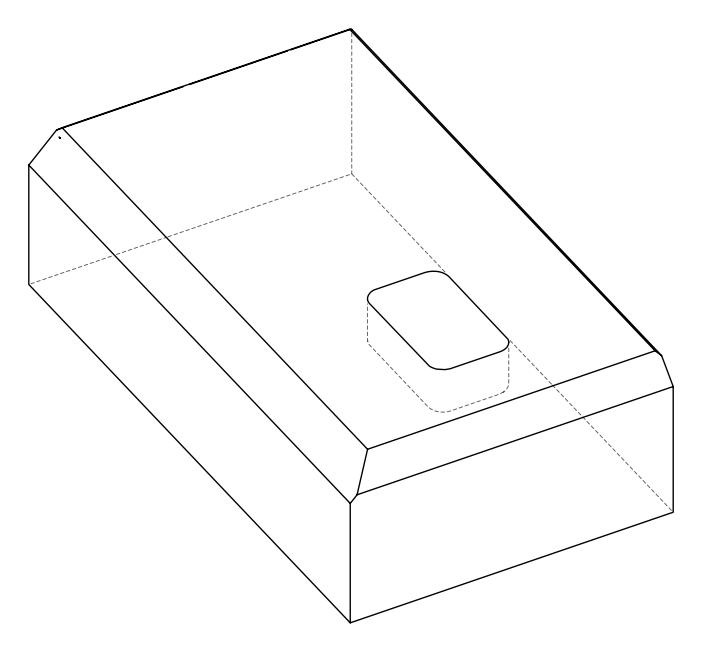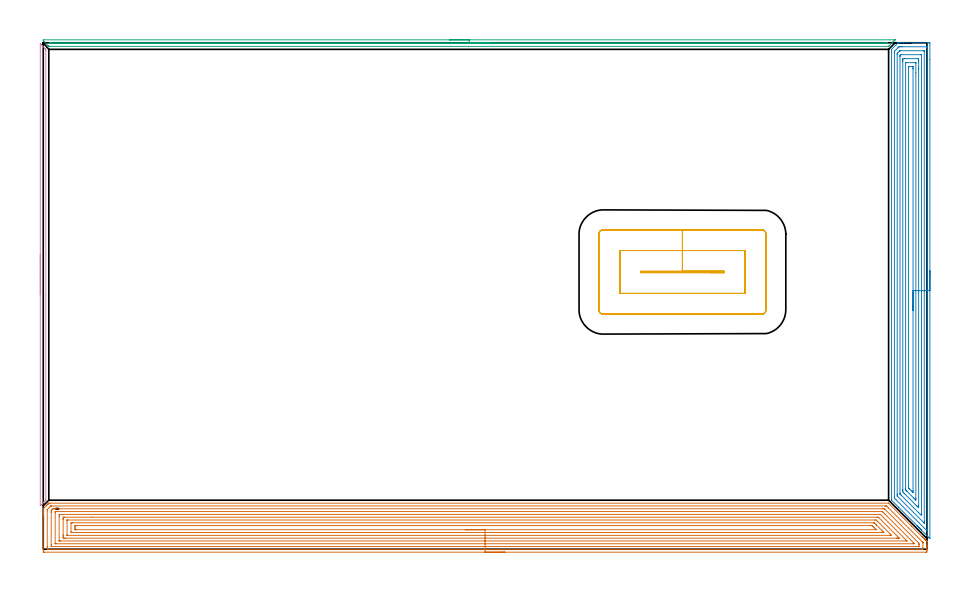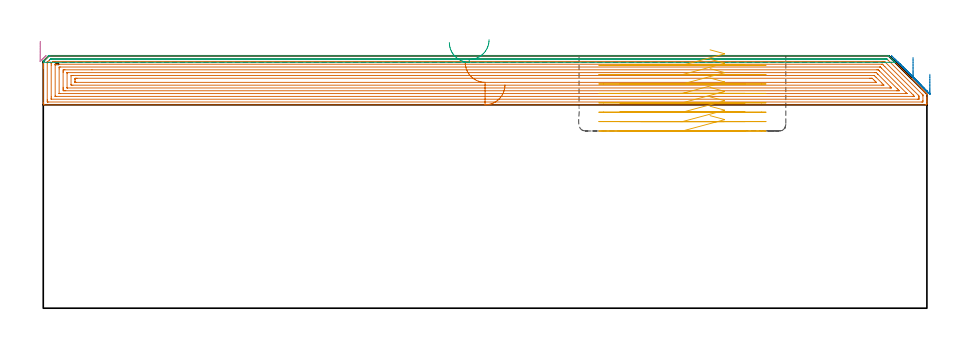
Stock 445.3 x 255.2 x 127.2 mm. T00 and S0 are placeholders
(PLAN: 5 operations, 1 tool changes, 64.1 min)
(1 AREA_MILL | FG_CHAMFER_SURFACE | UGT0205_001 | 31.91 min | 135770 mm3)
(2 AREA_MILL_1 | FG_CHAMFER_SURFACE_1 | UGT0205_001 | 13.81 min | 44196 mm3)
(3 AREA_MILL_2 | FG_CHAMFER_SURFACE_2 | UGT0205_001 | 6.97 min | 2334 mm3)
(4 AREA_MILL_3 | FG_CHAMFER_SURFACE_3 | UGT0205_001 | 2 min | 889 mm3)
(5 MILL_RECTANGULAR_POCKET | POCKET_RECTANGULAR_STRAIGHT | UGT0201_095 | Follow Part, ap 5, ae 75% | 9.41 min | 241585 mm3)
(TOOL UGT0205_001 | Chamfer Mill 20 x 3 x 45 deg. | D20 FL50 Z2)
(TOOL UGT0201_095 | End mill 20 mm | D20 R3 FL38 Z4)
(OP 1 AREA_MILL)
G17 G21 G94 G90
T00 M6
G54
G17 G0 G90 X232.65 Y-1.5 S1061 M3
G43 Z137.2 H0
Z112.5
G94 G1 X232.612 Z111.628 F250.
X232.498 Z110.764
X232.309 Z109.912
X232.047 Z109.08
X231.713 Z108.274
X231.31 Z107.5
X230.842 Z106.764
X230.31 Z106.072
X229.721 Z105.429
X229.078 Z104.84
X228.386 Z104.308
X227.65 Z103.84
X226.876 Z103.437
X226.07 Z103.103
X225.238 Z102.841
X224.386 Z102.652
X223.522 Z102.538
X222.65 Z102.5
X0.62 Y-1.499 Z102.501
X0.168 Y-1.495 Z102.503
X0.01 Y-1.492 Z102.506
X0.005 Y-1.049 Z102.948
X0. Y-0.438 Z103.56
Y16.849 Z120.844
Y17.461 Z121.455
Y18. Z121.997
Y18.342 Z122.338
Y18.882 Z122.878
Y19.223 Z123.218
Y20.307 Z124.306
X0.001 Y20.325 Z124.323
X0.003 Y20.392 Z124.389
X0.024 Y20.425 Z124.423
X0.491 Y20.891 Z124.89
X0.585 Y20.986 Z124.984
X0.62 Y21.02 Z125.019
X1.466 Y21.868 Z125.865
X1.513 Y21.914 Z125.913
X1.712 Y22.113 Z126.112
X1.76 Y22.161 Z126.158
X1.811 Y22.212 Z126.211
X2.002 Y22.403 Z126.402
X2.054 Y22.455 Z126.452
X2.109 Y22.509 Z126.508
X2.292 Y22.692 Z126.691
X2.348 Y22.749 Z126.746
X2.407 Y22.808 Z126.806
X2.467 Y22.868 Z126.866
X2.79 Y23.19 Z127.188
X2.798 Y23.198 Z127.191
X2.805 Y23.201 Z127.192
X3.3 Y23.2 Z127.2
X425.917
X425.998 Y23.197 Z127.194
X426.005 Y23.196
X437.532 Y11.668 Z115.667
X442.759 Y6.443 Z110.439
X442.893 Y6.308 Z110.306
X443.062 Y6.14 Z110.137
X443.2 Y6.002 Z109.998
X443.34 Y5.861 Z109.859
X443.496 Y5.705 Z109.702
X443.641 Y5.562 Z109.557
X443.787 Y5.414 Z109.412
X443.931 Y5.27 Z109.268
X444.081 Y5.121 Z109.116
X444.233 Y4.968 Z108.965
X444.366 Y4.835 Z108.833
X444.522 Y4.68 Z108.675
X445.014 Y4.186 Z108.186
X445.276 Y3.921 Z107.92
X445.298 Y3.891 Z107.889
X445.299 Y3.799 Z107.797
X445.3 Y3.763 Z107.761
Y2.135 Z106.131
Y1.595 Z105.591
Y1.254 Z105.251
Y0.714 Z104.708
Y0.102 Z104.098
Y-0.168 Z103.828
Y-0.779 Z103.217
X445.297 Y-1.049 Z102.947
X445.29 Y-1.491 Z102.505
X445.132 Y-1.495 Z102.503
X444.68 Y-1.5 Z102.5
X222.65
Y-0.086 Z103.914
X2.407 Y-0.085 Z103.915
X2.322 Y-0.084 Z103.916
X2.037 Y-0.079 Z103.921
X2.01 Y0.014 Z104.014
X2.003 Y0.23 Z104.23
X2.001 Y0.714 Z104.714
X2. Y1.115 Z105.115
X2.001 Y19.624 Z123.624
X2.004 Y19.865 Z123.865
X2.009 Y19.924 Z123.924
X2.013 Y19.951 Z123.951
X2.034 Y19.975 Z123.975
X2.157 Y20.105 Z124.105
X3.036 Y20.986 Z124.986
X3.3 Y21.25 Z125.25
X3.614 Y21.559 Z125.559
X3.812 Y21.75 Z125.75
X3.844 Y21.779 Z125.779
X3.89 Y21.781 Z125.781
X3.991 Y21.784 Z125.784
X4.194 Y21.785 Z125.785
X4.277 Y21.786 Z125.786
X424.213
X424.618 Y21.784 Z125.784
X424.821 Y21.782 Z125.782
X424.921 Y21.779 Z125.779
X424.968 Y21.771 Z125.771
X425.024 Y21.721 Z125.721
X425.764 Y20.986 Z124.986
X425.917 Y20.833 Z124.833
X442.893 Y3.857 Z107.857
X443.142 Y3.605 Z107.605
X443.263 Y3.479 Z107.479
X443.29 Y3.448 Z107.448
X443.294 Y3.415 Z107.415
X443.297 Y3.358 Z107.358
X443.3 Y2.957 Z106.957
X443.299 Y0.714 Z104.714
X443.297 Y0.316 Z104.316
X443.288 Y-0.079 Z103.921
X442.893 Y-0.084 Z103.916
X442.81 Y-0.085 Z103.915
X222.65 Y-0.086 Z103.914
Y1.328 Z105.328
X4.194 Y1.329 Z105.329
X4.104 Y1.33 Z105.33
X4.033 Y1.333 Z105.333
X4.017 Y1.335 Z105.335
X4.01 Y1.351 Z105.351
X4.006 Y1.404 Z105.404
X4.002 Y1.595 Z105.595
X4. Y1.786 Z105.786
Y2.477 Z106.477
Y18.533 Z122.533
X4.002 Y19.223 Z123.223
X4.004 Y19.411 Z123.411
X4.01 Y19.477 Z123.477
X4.044 Y19.533 Z123.533
X4.194 Y19.691 Z123.691
X4.401 Y19.9 Z123.9
X4.608 Y20.105 Z124.105
X4.85 Y20.339 Z124.339
X4.889 Y20.365 Z124.365
X4.953 Y20.367 Z124.367
X5.087 Y20.369 Z124.369
X5.711 Y20.371 Z124.371
X5.981 Y20.372 Z124.372
X422.966 Y20.371 Z124.371
X423.237
X423.865 Y20.367 Z124.367
X423.922 Y20.365 Z124.365
X424.059 Y20.237 Z124.237
X424.13 Y20.17 Z124.17
X440.942 Y3.358 Z107.358
X441.106 Y3.192 Z107.192
X441.278 Y3.011 Z107.011
X441.291 Y2.668 Z106.668
X441.297 Y2.477 Z106.477
X441.299 Y2.286 Z106.286
X441.298 Y1.595 Z105.595
X441.296 Y1.408 Z105.408
X441.291 Y1.346 Z105.346
X441.24 Y1.335 Z105.335
X441.106 Y1.334 Z105.334
X440.482 Y1.329 Z105.329
X222.65 Y1.328 Z105.328
Y2.743 Z106.743
X6.604
X6.132 Y2.746 Z106.746
X6.025 Y2.748 Z106.748
X6.01 Y2.75 Z106.75
X6.007 Y2.77 Z106.77
X6.003 Y2.821 Z106.821
X6.001 Y2.925 Z106.925
X6. Y18.323 Z122.323
X6.002 Y18.773 Z122.773
X6.005 Y18.881 Z122.881
X6.01 Y18.934 Z122.934
X6.015 Y18.951 Z122.951
X6.043 Y18.952 Z122.952
X6.253 Y18.955 Z122.955
X6.874 Y18.957 Z122.957
X7.144
X422.613
X422.769 Y18.955 Z122.955
X422.846 Y18.953 Z122.953
X422.881 Y18.951 Z122.951
X422.948 Y18.891 Z122.891
X423.237 Y18.612 Z122.612
X423.509 Y18.342 Z122.342
X424.13 Y17.721 Z121.721
X437.532 Y4.319 Z108.319
X438.426 Y3.424 Z107.424
X438.488 Y3.358 Z107.358
X439.042 Y2.75 Z106.75
X438.426 Y2.745 Z106.745
X438.155 Y2.743 Z106.743
X222.65
Y4.157 Z108.157
X8.578
X8.41 Y4.159 Z108.159
X8.076 Y4.164 Z108.164
X8.008 Y4.166 Z108.166
X8.006 Y4.173 Z108.173
X8.003 Y4.196 Z108.196
X8.001 Y4.239 Z108.239
X8. Y16.579 Z120.579
X8.002 Y17.23 Z121.23
X8.007 Y17.461 Z121.461
X8.01 Y17.535 Z121.535
X8.578 Y17.543 Z121.543
X421.533 Y17.542 Z121.542
X421.7 Y17.54 Z121.54
X421.811 Y17.536 Z121.536
X421.86 Y17.53 Z121.53
X421.875 Y17.518 Z121.518
X421.938 Y17.461 Z121.461
X422.343 Y17.059 Z121.059
X434.852 Y4.55 Z108.55
X435.161 Y4.239 Z108.239
X435.202 Y4.194 Z108.194
X435.223 Y4.167 Z108.167
X435.224 Y4.164 Z108.164
X435.186 Y4.162 Z108.162
X435.019 Y4.158 Z108.158
X434.935 Y4.157 Z108.157
X434.852
X222.65
Y5.571 Z109.571
X11.342
X10.884 Y5.572 Z109.572
X10.448 Y5.575 Z109.575
X10.021 Y5.578 Z109.578
X10.01 Y6.002 Z110.002
X10.002 Y6.442 Z110.442
X10. Y6.884 Z110.884
Y7.326 Z111.326
Y14.816 Z118.816
X10.002 Y15.257 Z119.257
X10.009 Y15.698 Z119.698
X10.018 Y16.122 Z120.122
X10.448 Y16.125 Z120.125
X10.906 Y16.128 Z120.128
X24.544 Y16.129 Z120.129
X420.12
X420.556 Y16.127 Z120.127
X420.702 Y16.125 Z120.125
X420.813 Y16.122 Z120.122
X420.9 Y16.04 Z120.04
X421.252 Y15.698 Z119.698
X421.45 Y15.502 Z119.502
X430.384 Y6.568 Z110.568
X430.947 Y6.002 Z110.002
X431.278 Y5.665 Z109.665
X431.352 Y5.578 Z109.578
X431.278 Y5.577 Z109.577
X430.82 Y5.573 Z109.573
X430.384 Y5.571 Z109.571
X429.928
X222.65
Y6.985 Z110.985
X12.235 Y6.986 Z110.986
X12.131
X12.046 Y6.99 Z110.99
X12.01 Y6.992 Z110.992
X12.005 Y7.011 Z111.011
X12.002 Y7.035 Z111.035
X12. Y7.115 Z111.115
Y14.399 Z118.399
X12.002 Y14.553 Z118.553
X12.006 Y14.677 Z118.677
X12.01 Y14.709 Z118.709
X12.015 Y14.711 Z118.711
X12.038 Y14.713 Z118.713
X12.235 Y14.715 Z118.715
X12.338
X418.873 Y14.714 Z118.714
X419.663 Y14.709 Z118.709
X419.773 Y14.708 Z118.708
X420.556 Y13.947 Z117.947
X420.568 Y13.935 Z117.935
X426.811 Y7.691 Z111.691
X427.486 Y6.992 Z110.992
X426.811 Y6.986 Z110.986
X426.707
X222.65 Y6.985 Z110.985
Y8.4 Z112.4
X14.916
X14.268 Y8.404 Z112.404
X14.022 Y8.407 Z112.407
X14.002 Y8.646 Z112.646
X14.001 Y8.668 Z112.668
Y13.074 Z117.074
X14.022 Y13.293 Z117.293
X14.667 Y13.299 Z117.299
X14.916 Y13.3 Z117.3
X418.519
X418.644 Y13.299 Z117.299
X418.706 Y13.296 Z117.296
X418.734 Y13.294 Z117.294
X418.769 Y13.27 Z117.27
X418.993 Y13.054 Z117.054
X419.663 Y12.39 Z116.39
X419.881 Y12.172 Z116.172
X422.526 Y9.528 Z113.528
X423.237 Y8.816 Z112.816
X423.402 Y8.646 Z112.646
X423.564 Y8.477 Z112.477
X423.621 Y8.406 Z112.406
X423.57 Y8.403 Z112.403
X423.485 Y8.401 Z112.401
X423.237 Y8.4 Z112.4
X422.593
X222.65
Y9.814 Z113.814
X16.703 Y9.815 Z113.815
X16.41 Y9.816 Z113.816
X16.043 Y9.821 Z113.821
X16.01 Y9.826 Z113.826
X16.007 Y9.878 Z113.878
X16.003 Y9.992 Z113.992
X16. Y10.221 Z114.221
Y10.409 Z114.409
Y11.102 Z115.102
X16.001 Y11.291 Z115.291
X16.006 Y11.637 Z115.637
X16.01 Y11.81 Z115.81
X16.022 Y11.879 Z115.879
X16.104 Y11.881 Z115.881
X16.703 Y11.885 Z115.885
X16.993 Y11.886 Z115.886
X416.379
X416.982 Y11.885 Z115.885
X417.275 Y11.884 Z115.884
X417.573 Y11.879 Z115.879
X417.722 Y11.87 Z115.87
X417.876 Y11.724 Z115.724
X418.312 Y11.291 Z115.291
X418.769 Y10.835 Z114.835
X419.194 Y10.409 Z114.409
X419.663 Y9.938 Z113.938
X419.759 Y9.833 Z113.833
X419.769 Y9.82 Z113.82
X419.743 Y9.819 Z113.819
X419.663 Y9.816 Z113.816
X419.372 Y9.814 Z113.814
X222.65
X221.778 Z113.852
X220.914 Z113.966
X220.062 Z114.155
X219.23 Z114.417
X218.424 Z114.751
X217.65 Z115.154
X216.914 Z115.622
X216.222 Z116.153
X215.579 Z116.743
X214.99 Z117.386
X214.458 Z118.078
X213.99 Z118.814
X213.587 Z119.588
X213.253 Z120.394
X212.991 Z121.226
X212.802 Z122.077
X212.688 Z122.942
X212.65 Z123.814
G0 Z137.2
M5
M2
(OP 2 AREA_MILL_1)
G17 G21 G94 G90
T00 M6
G54
G17 G0 G90 X446.8 Y140.3 S1061 M3
G43 Z137.2 H0
Z117.9
G94 G1 Y140.262 Z117.028 F250.
Y140.148 Z116.164
Y139.959 Z115.312
Y139.697 Z114.48
Y139.363 Z113.674
Y138.96 Z112.9
Y138.492 Z112.164
Y137.96 Z111.472
Y137.371 Z110.829
Y136.728 Z110.24
Y136.036 Z109.708
Y135.3 Z109.24
Y134.526 Z108.837
Y133.72 Z108.503
Y132.888 Z108.241
Y132.036 Z108.052
Y131.172 Z107.938
Y130.3 Z107.9
Y5.581
X446.793 Y5.419 Z107.907
X446.621 Y5.581 Z108.078
X446.409 Y5.791 Z108.29
X446.381 Y5.819 Z108.319
X442.595 Y9.604 Z112.103
X442.425 Y9.773 Z112.27
X442.26 Y9.939 Z112.438
X442.148 Y10.051 Z112.55
X441.985 Y10.212 Z112.71
X441.828 Y10.371 Z112.87
X441.701 Y10.498 Z112.997
X441.546 Y10.652 Z113.149
X441.396 Y10.803 Z113.302
X441.254 Y10.945 Z113.444
X441.106 Y11.092 Z113.589
X440.963 Y11.236 Z113.734
X440.807 Y11.392 Z113.891
X440.667 Y11.531 Z114.029
X440.531 Y11.668 Z114.167
X440.36 Y11.839 Z114.338
X430.996 Y21.203 Z123.703
X427.6 Y24.6 Z127.098
X427.504 Y24.706 Z127.19
X427.5 Y24.803 Z127.2
Y251.89
X427.502 Y251.898 Z127.197
X427.506 Y251.906 Z127.193
X430.64 Y255.041 Z124.059
X430.681 Y255.083 Z124.015
X430.798 Y255.19 Z123.894
X430.91 Y255.199 Z123.783
X431.267 Y255.2 Z123.432
X431.351 Z123.348
X431.604 Z123.096
X432.315 Z122.381
X433.549 Z121.148
X434.952 Z119.743
X446.381 Z108.317
X446.645 Y255.198 Z108.052
X446.792 Y255.19 Z107.906
X446.799 Y255.041 Z107.899
X446.8 Y246.805 Z107.9
Y130.3
X445.386 Z109.314
X445.385 Y9.722 Z109.315
X445.379 Y9.289 Z109.321
X445.346 Y9.316 Z109.354
X445.298 Y9.359 Z109.402
X445.046 Y9.604 Z109.654
X429.677 Y24.973 Z125.023
X428.963 Y25.697 Z125.737
X428.921 Y25.75 Z125.779
X428.919 Y25.794 Z125.781
X428.916 Y25.891 Z125.784
X428.915 Y26.085 Z125.785
X428.914 Y26.473 Z125.786
X428.915 Y249.983 Z125.785
X428.916 Y250.102 Z125.784
X428.927 Y250.865 Z125.773
X429.05 Y250.996 Z125.65
X429.807 Y251.758 Z124.893
X430.694 Y252.644 Z124.006
X430.835 Y252.784 Z123.865
X431.141 Y253.084 Z123.559
X431.239 Y253.178 Z123.461
X431.436 Y253.19 Z123.264
X431.908 Y253.198 Z122.792
X432.315 Y253.2 Z122.385
X432.785 Z121.915
X445.302 Y253.199 Z109.398
X445.336 Y253.198 Z109.364
X445.372 Y253.193 Z109.328
X445.379 Y253.189 Z109.321
X445.382 Y253.181 Z109.318
X445.384 Y253.152 Z109.316
X445.386 Y252.902 Z109.314
Y252.784
Y130.3
X443.972 Z110.728
X443.971 Y13.843 Z110.729
X443.969 Y13.18 Z110.731
X443.968 Y13.148 Z110.732
Y13.146
X443.924 Y13.18 Z110.776
X443.744 Y13.357 Z110.956
X438.567 Y18.532 Z116.133
X430.509 Y26.591 Z124.191
X430.459 Y26.643 Z124.241
X430.358 Y26.753 Z124.342
X430.335 Y26.798 Z124.365
X430.333 Y26.818 Z124.367
X430.329 Y27.485 Z124.371
Y27.717
Y249.208
X430.33 Y249.439 Z124.37
X430.333 Y249.672 Z124.367
X430.335 Y249.821 Z124.365
X430.579 Y250.08 Z124.121
X431.496 Y250.996 Z123.204
X431.664 Y251.156 Z123.036
X431.695 Y251.184 Z123.005
X431.78 Y251.19 Z122.92
X431.914 Y251.196 Z122.786
X432.115 Y251.2 Z122.585
X443.543 Z111.157
X443.744 Y251.197 Z110.956
X443.943 Y251.192 Z110.757
X443.965 Y251.19 Z110.735
X443.967 Y251.175 Z110.733
X443.97 Y251.135 Z110.73
X443.971 Y251.074 Z110.729
Y250.996
X443.972 Y130.3 Z110.728
X442.557 Z112.143
X442.556 Y17.964 Z112.144
X442.555 Y17.65 Z112.145
X442.55 Y17.076 Z112.15
X441.985 Y17.573 Z112.715
X441.901 Y17.65 Z112.799
X441.106 Y18.443 Z113.594
X432.315 Y27.234 Z122.385
X432.066 Y27.485 Z122.634
X431.808 Y27.753 Z122.892
X431.749 Y27.818 Z122.951
X431.747 Y27.849 Z122.953
X431.745 Y27.921 Z122.955
X431.743 Y28.066 Z122.957
Y248.314
X431.745 Y248.605 Z122.955
X431.748 Y248.75 Z122.952
X431.75 Y248.783 Z122.95
X431.763 Y248.802 Z122.937
X431.797 Y248.841 Z122.903
X431.97 Y249.016 Z122.73
X432.111 Y249.151 Z122.589
X432.154 Y249.19 Z122.546
X432.323 Y249.2 Z122.377
X441.985 Z112.715
X442.421 Y249.196 Z112.279
X442.527 Y249.192 Z112.173
X442.549 Y249.19 Z112.151
X442.551 Y249.176 Z112.149
X442.554 Y249.138 Z112.146
X442.556 Y249.054 Z112.144
X442.557 Y248.626 Z112.143
Y248.314
Y130.3
X441.143 Z113.557
Y22.083
X441.141 Y21.227 Z113.559
X441.139 Y21.193 Z113.561
X441.106 Y20.904 Z113.594
X440.775 Y21.227 Z113.925
X440.227 Y21.771 Z114.473
X439.877 Y22.121 Z114.823
X434.073 Y27.925 Z120.627
X433.622 Y28.379 Z121.078
X433.194 Y28.816 Z121.506
X433.16 Y29.273 Z121.54
X433.158 Y29.309 Z121.542
X433.157 Y30.167 Z121.543
Y245.632
X433.158 Y246.526 Z121.542
X433.159 Y246.562 Z121.541
X433.194 Y247.19 Z121.506
X433.413 Y247.197 Z121.287
X434.073 Y247.2 Z120.627
X434.289 Z120.411
X440.444 Y247.199 Z114.256
X441.106 Y247.19 Z113.594
X441.141 Y246.526 Z113.559
X441.142 Y246.489 Z113.558
X441.143 Y245.632 Z113.557
Y242.028
Y130.3
X439.729 Z114.971
Y25.697
X439.728 Y25.311 Z114.973
X439.723 Y24.803 Z114.977
X439.722 Y24.75 Z114.978
X439.655 Y24.803 Z115.045
X439.348 Y25.103 Z115.352
X438.751 Y25.697 Z115.949
X438.469 Y25.979 Z116.231
X435.175 Y29.273 Z119.525
X434.952 Y29.498 Z119.748
X434.623 Y29.835 Z120.077
X434.584 Y29.876 Z120.116
X434.578 Y29.936 Z120.122
X434.574 Y30.038 Z120.126
X434.572 Y30.167 Z120.128
X434.571 Y30.554 Z120.129
Y31.061
Y244.738
X434.573 Y245.124 Z120.127
X434.575 Y245.18 Z120.125
X434.578 Y245.189 Z120.122
X434.584 Y245.193 Z120.116
X434.611 Y245.196 Z120.089
X434.725 Y245.199 Z119.975
X439.499 Z115.201
X439.62 Y245.197 Z115.08
X439.701 Y245.193 Z114.999
X439.719 Y245.19 Z114.981
X439.722 Y245.175 Z114.978
X439.724 Y245.125 Z114.976
X439.728 Y244.738 Z114.972
X439.729 Y240.296 Z114.971
Y130.3
X438.315 Z116.385
X438.314 Y29.43 Z116.386
X438.313 Y29.273 Z116.387
X438.308 Y28.655 Z116.392
X438.305 Y28.603 Z116.395
X438.219 Y28.686 Z116.481
X438.024 Y28.877 Z116.676
X437.624 Y29.273 Z117.076
X436.73 Y30.167 Z117.97
X436.278 Y30.622 Z118.422
X436.06 Y30.845 Z118.64
X436.007 Y30.902 Z118.693
X435.992 Y30.929 Z118.708
X435.99 Y30.956 Z118.71
X435.988 Y31.061 Z118.712
X435.985 Y31.798 Z118.715
Y31.955
X435.986 Y242.793 Z118.714
X435.987 Y242.95 Z118.713
X435.99 Y243.134 Z118.71
X435.992 Y243.177 Z118.708
X435.998 Y243.19 Z118.702
X436.054 Y243.193 Z118.646
X436.218 Y243.197 Z118.482
X436.465 Y243.2 Z118.235
X436.71 Z117.99
X438.225 Y243.198 Z116.475
X438.282 Y243.194 Z116.418
X438.301 Y243.191 Z116.399
X438.308 Y243.114 Z116.392
X438.31 Y242.95 Z116.39
X438.314 Y242.213 Z116.386
X438.315 Y242.056 Z116.385
Y130.3
Y129.428 Z116.423
Y128.564 Z116.537
Y127.712 Z116.726
Y126.88 Z116.988
Y126.074 Z117.322
Y125.3 Z117.725
Y124.564 Z118.194
Y123.872 Z118.725
Y123.229 Z119.314
Y122.64 Z119.957
Y122.108 Z120.65
Y121.64 Z121.385
Y121.237 Z122.159
Y120.903 Z122.965
Y120.641 Z123.797
Y120.452 Z124.649
Y120.338 Z125.514
Y120.3 Z126.385
G0 Z137.2
M5
M2
(OP 3 AREA_MILL_2)
G17 G21 G94 G90
T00 M6
G54
G17 G0 G90 X204.65 Y256.7 S1061 M3
G43 Z137.2 H0
Z133.9
G94 G1 X204.688 Z133.028 F250.
X204.802 Z132.163
X204.991 Z131.312
X205.253 Z130.48
X205.587 Z129.674
X205.99 Z128.9
X206.459 Z128.164
X206.99 Z127.472
X207.579 Z126.829
X208.222 Z126.24
X208.914 Z125.708
X209.65 Z125.24
X210.424 Z124.837
X211.23 Z124.503
X212.062 Z124.241
X212.914 Z124.052
X213.778 Z123.938
X214.65 Z123.9
X429.274 Y256.699 Z123.899
X429.283 Y256.695 Z123.903
X429.274 Y256.677 Z123.921
X429.086 Y256.485 Z124.114
X429.009 Y256.409 Z124.191
X428.526 Y255.923 Z124.672
X428.378 Y255.777 Z124.821
X428.231 Y255.63 Z124.968
X428.089 Y255.487 Z125.109
X427.951 Y255.35 Z125.248
X427.784 Y255.183 Z125.415
X426.341 Y253.74 Z126.858
X426.01 Y253.41 Z127.19
X426.001 Y253.401 Z127.198
X425.997 Y253.4 Z127.2
X3.303
X2.8 Y253.407 Z127.193
X2.784 Y253.42 Z127.18
X2.503 Y253.697 Z126.903
X2.46 Y253.74 Z126.859
X0.324 Y255.875 Z124.723
X0.275 Y255.923 Z124.674
X0.145 Y256.055 Z124.545
X0.026 Y256.177 Z124.423
X0.002 Y256.21 Z124.388
X0. Y256.437 Z124.161
X0.001 Y256.692 Z123.906
X0.084 Y256.7 Z123.9
X214.65
Y255.286 Z125.314
X424.898 Y255.285 Z125.315
X425.103
X425.313 Y255.282 Z125.318
X425.412 Y255.279 Z125.321
X425.367 Y255.229 Z125.371
X425.207 Y255.06 Z125.54
X425.103 Y254.956 Z125.644
X424.987 Y254.848 Z125.752
X424.95 Y254.821 Z125.779
X424.893 Y254.819 Z125.781
X424.692 Y254.816 Z125.784
X424.21 Y254.814 Z125.786
X424.004
X4.197 Y254.815 Z125.785
X3.989 Y254.816 Z125.784
X3.871 Y254.819 Z125.781
X3.845 Y254.821 Z125.779
X3.808 Y254.852 Z125.748
X3.753 Y254.901 Z125.699
X3.675 Y254.976 Z125.624
X3.601 Y255.051 Z125.549
X3.461 Y255.196 Z125.404
X3.382 Y255.279 Z125.321
X3.429 Y255.282 Z125.318
X3.51 Y255.284 Z125.316
X3.991 Y255.286 Z125.314
X4.197
X214.65
X215.522 Z125.352
X216.387 Z125.466
X217.238 Z125.655
X218.07 Z125.917
X218.876 Z126.251
X219.65 Z126.654
X220.386 Z127.123
X221.078 Z127.654
X221.721 Z128.243
X222.31 Z128.886
X222.842 Z129.578
X223.31 Z130.314
X223.713 Z131.088
X224.047 Z131.894
X224.309 Z132.726
X224.498 Z133.578
X224.612 Z134.443
X224.65 Z135.314
G0 Z137.2
M5
M2
(OP 4 AREA_MILL_3)
G17 G21 G94 G90
T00 M6
G54
G17 G0 G90 X-1.5 Y128.3 S1061 M3
G43 Z137.2 H0
Z134.4
G94 G1 Y128.338 Z133.528 F250.
Y128.452 Z132.664
Y128.641 Z131.812
Y128.903 Z130.98
Y129.237 Z130.174
Y129.64 Z129.4
Y130.108 Z128.664
Y130.639 Z127.972
Y131.229 Z127.329
Y131.872 Z126.74
Y132.564 Z126.209
Y133.3 Z125.74
Y134.074 Z125.337
Y134.88 Z125.003
Y135.712 Z124.741
Y136.563 Z124.552
Y137.428 Z124.438
Y138.3 Z124.4
Y254.419
X-1.496 Y254.669 Z124.404
X-1.493 Y254.681 Z124.406
X-1.469 Y254.669 Z124.431
X-0.986 Y254.188 Z124.91
X0.786 Y252.416 Z126.682
X0.916 Y252.285 Z126.815
X1.229 Y251.972 Z127.127
X1.24 Y251.961 Z127.137
X1.301 Y251.895 Z127.181
X1.3 Y251.391 Z127.2
Y25.209
X1.301 Y24.705 Z127.181
X1.239 Y24.639 Z127.137
X0.398 Y23.798 Z126.298
X0.023 Y23.421 Z125.919
X-0.521 Y22.879 Z125.379
X-0.871 Y22.527 Z125.025
X-1.319 Y22.08 Z124.579
X-1.429 Y21.974 Z124.469
X-1.492 Y21.918 Z124.406
X-1.499 Y22.045 Z124.401
X-1.5 Y22.08 Z124.4
Y138.3
Y139.171 Z124.438
Y140.036 Z124.552
Y140.888 Z124.741
Y141.72 Z125.003
Y142.526 Z125.337
Y143.3 Z125.74
Y144.036 Z126.209
Y144.728 Z126.74
Y145.371 Z127.329
Y145.96 Z127.972
Y146.491 Z128.664
Y146.96 Z129.4
Y147.363 Z130.174
Y147.697 Z130.98
Y147.959 Z131.812
Y148.148 Z132.664
Y148.262 Z133.528
Y148.3 Z134.4
G0 Z137.2
M5
M2
(OP 5 MILL_RECTANGULAR_POCKET)
G17 G21 G94 G90
T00 M6
G54
G17 G0 G90 X336.023 Y139.4 S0 M3
G43 Z137.2 H0
Z130.2
G94 G1 X343.2 Z128.277 F250.
Y140. Z128.116
X322.1 Z122.462
X301. F500.
Y139.4
X343.2
Y140.
X322.1
Y150.5
X290.5
Y128.9
X353.7
Y150.5
X322.1
Y161.
X282.3
G3 X280. Y158.7 R2.3
G1 Y120.7
G3 X282.3 Y118.4 R2.3
G1 X361.9
G3 X364.2 Y120.7 R2.3
G1 Y158.7
G3 X361.9 Y161. R2.3
G1 X322.1
X321.1
G0 X336.023 Y139.4 Z125.462
G1 X343.2 Z123.539 F250.
Y140. Z123.379
X322.1 Z117.725
X301. F500.
Y139.4
X343.2
Y140.
X322.1
Y150.5
X290.5
Y128.9
X353.7
Y150.5
X322.1
Y161.
X282.3
G3 X280. Y158.7 R2.3
G1 Y120.7
G3 X282.3 Y118.4 R2.3
G1 X361.9
G3 X364.2 Y120.7 R2.3
G1 Y158.7
G3 X361.9 Y161. R2.3
G1 X322.1
X321.1
G0 X336.023 Y139.4 Z120.725
G1 X343.2 Z118.802 F250.
Y140. Z118.641
X322.1 Z112.987
X301. F500.
Y139.4
X343.2
Y140.
X322.1
Y150.5
X290.5
Y128.9
X353.7
Y150.5
X322.1
Y161.
X282.3
G3 X280. Y158.7 R2.3
G1 Y120.7
G3 X282.3 Y118.4 R2.3
G1 X361.9
G3 X364.2 Y120.7 R2.3
G1 Y158.7
G3 X361.9 Y161. R2.3
G1 X322.1
X321.1
G0 X336.023 Y139.4 Z115.987
G1 X343.2 Z114.064 F250.
Y140. Z113.904
X322.1 Z108.25
X301. F500.
Y139.4
X343.2
Y140.
X322.1
Y150.5
X290.5
Y128.9
X353.7
Y150.5
X322.1
Y161.
X282.3
G3 X280. Y158.7 R2.3
G1 Y120.7
G3 X282.3 Y118.4 R2.3
G1 X361.9
G3 X364.2 Y120.7 R2.3
G1 Y158.7
G3 X361.9 Y161. R2.3
G1 X322.1
X321.1
G0 X336.023 Y139.4 Z111.25
G1 X343.2 Z109.327 F250.
Y140. Z109.166
X322.1 Z103.512
X301. F500.
Y139.4
X343.2
Y140.
X322.1
Y150.5
X290.5
Y128.9
X353.7
Y150.5
X322.1
Y161.
X282.3
G3 X280. Y158.7 R2.3
G1 Y120.7
G3 X282.3 Y118.4 R2.3
G1 X361.9
G3 X364.2 Y120.7 R2.3
G1 Y158.7
G3 X361.9 Y161. R2.3
G1 X322.1
X321.1
G0 X336.023 Y139.4 Z106.512
G1 X343.2 Z104.589 F250.
Y140. Z104.429
X322.1 Z98.775
X301. F500.
Y139.4
X343.2
Y140.
X322.1
Y150.5
X290.5
Y128.9
X353.7
Y150.5
X322.1
Y161.
X282.3
G3 X280. Y158.7 R2.3
G1 Y120.7
G3 X282.3 Y118.4 R2.3
G1 X361.9
G3 X364.2 Y120.7 R2.3
G1 Y158.7
G3 X361.9 Y161. R2.3
G1 X322.1
X321.1
G0 X336.023 Y139.4 Z101.775
G1 X343.2 Z99.852 F250.
Y140. Z99.691
X322.1 Z94.037
X301. F500.
Y139.4
X343.2
Y140.
X322.1
Y150.5
X290.5
Y128.9
X353.7
Y150.5
X322.1
Y161.
X282.3
G3 X280. Y158.7 R2.3
G1 Y120.7
G3 X282.3 Y118.4 R2.3
G1 X361.9
G3 X364.2 Y120.7 R2.3
G1 Y158.7
G3 X361.9 Y161. R2.3
G1 X322.1
X321.1
G0 X336.023 Y139.4 Z97.037
G1 X343.2 Z95.114 F250.
Y140. Z94.954
X322.1 Z89.3
X301. F500.
Y139.4
X343.2
Y140.
X322.1
Y150.5
X290.5
Y128.9
X353.7
Y150.5
X322.1
Y161.
X282.3
G3 X280. Y158.7 R2.3
G1 Y120.7
G3 X282.3 Y118.4 R2.3
G1 X361.9
G3 X364.2 Y120.7 R2.3
G1 Y158.7
G3 X361.9 Y161. R2.3
G1 X322.1
X321.1
G0 Z137.2
M5
M2
